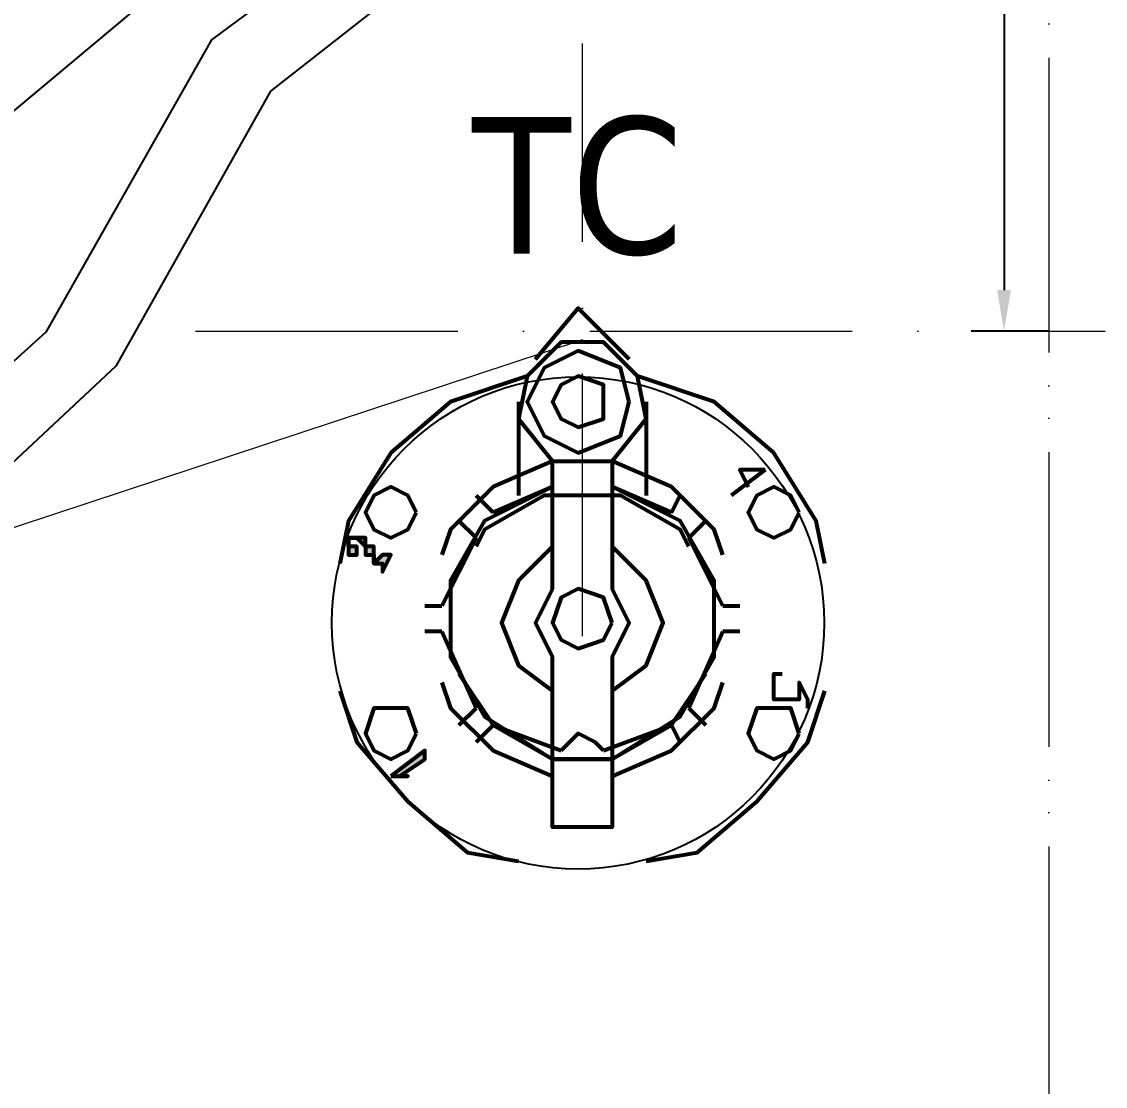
# Model space of a CAD drawing. Header units: millimetres. Extents: x 13152 to 35294, y -6229 to 14001.
# Drawn here: x 28782.1 to 28980.2, y 11522.8 to 11717.4 of the extents above; entities that cross this region are included whole.
import ezdxf

# ---------------------------------------------------------------- set-up
doc = ezdxf.new("R2010")
doc.units = ezdxf.units.MM
doc.header["$LTSCALE"] = 4
doc.linetypes.add('ACAD_ISO10W100', pattern=[18, 12, -3, 0, -3])
for name, color, linetype, lineweight in [('标注、文本', 3, 'Continuous', 25), ('粗实线', 4, 'Continuous', 53), ('铁心', 3, 'Continuous', 0)]:
    doc.layers.add(name, color=color, linetype=linetype, lineweight=lineweight)
doc.styles.add('Tahoma$001', font='tahoma.ttf', dxfattribs={"height": 2.159784})
doc.styles.add('TH_GBDIM', font='romans.shx', dxfattribs={"width": 0.8, "bigfont": 'gbcbig.shx'})
doc.dimstyles.new('TH_GBDIM1', dxfattribs={"dimscale": 3, "dimtxt": 3.5, "dimasz": 2.5, "dimexe": 2, "dimexo": 0, "dimgap": 1.5, "dimtad": 1, "dimdec": 1, "dimzin": 0, "dimdsep": 46, "dimtxsty": 'TH_GBDIM', "dimcen": 2.5, "dimclrd": 3, "dimclre": 256, "dimclrt": 2, "dimadec": 0, "dimazin": 0, "dimtfac": 0.714286, "dimtdec": 1, "dimtmove": 0, "dimatfit": 3, "dimfxl": 0, "dimtzin": 0, "dimlwd": -1, "dimlwe": -1, "dimarcsym": 0})

# ---------------------------------------------------------------- blocks, each defined once
blk = doc.blocks.new('A$C0AD52951')
at = {"layer": '粗实线'}
h = blk.add_hatch(color=256, dxfattribs=at)
h.dxf.hatch_style = 2
h.paths.add_polyline_path([(2.19, 41.7), (1.1, 41.7), (2.19, 41.7), (3.29, 40.6), (3.29, 39.5), (4.39, 39.5), (4.39, 38.4), (5.49, 38.4), (5.49, 37.31), (6.58, 39.5), (5.49, 39.5), (4.39, 38.4), (4.39, 39.5), (4.39, 40.6), (3.29, 40.6), (3.29, 41.7)])
h = blk.add_hatch(color=256, dxfattribs=at)
h.dxf.hatch_style = 2
h.paths.add_polyline_path([(1.1, 41.7), (1.1, 40.6), (1.1, 39.5), (2.19, 39.5), (2.19, 40.6), (1.1, 40.6), (1.1, 41.7), (2.19, 41.7)])
h = blk.add_hatch(color=256, dxfattribs=at)
h.dxf.hatch_style = 2
h.paths.add_polyline_path([(6.58, 10.97), (7.68, 10.97), (10.97, 13.17), (10.97, 14.26)])
for points in [[(25.24, 64.74), (30.72, 71.32), (37.31, 64.74)], [(35.11, 51.57), (39.5, 57.06), (38.4, 62.54), (34.02, 66.93), (28.53, 66.93), (24.14, 62.54), (23.04, 57.06), (27.43, 51.57)], [(24.14, 62.54), (14.26, 59.25), (6.58, 52.67), (1.1, 43.89), (0, 38.4)], [(62.54, 38.4), (61.45, 43.89), (55.96, 52.67), (48.28, 59.25), (38.4, 62.54)], [(23.04, 59.25), (23.04, 47.18)], [(39.5, 59.25), (39.5, 47.18)], [(27.43, 51.57), (19.75, 48.28), (14.26, 42.79), (13.17, 39.5)], [(27.43, 35.11), (27.43, 51.57), (35.11, 51.57), (35.11, 35.11)], [(49.38, 39.5), (48.28, 42.79), (42.79, 48.28), (35.11, 51.57)], [(54.86, 50.47), (50.47, 47.18)], [(54.86, 50.47), (51.57, 50.47), (52.67, 48.28)], [(27.43, 48.28), (18.65, 43.89), (14.26, 36.21), (14.26, 26.33), (18.65, 18.65), (27.43, 13.17), (35.11, 13.17), (35.11, 4.39), (27.43, 4.39), (27.43, 13.17)], [(35.11, 13.17), (43.89, 18.65), (48.28, 26.33), (48.28, 36.21), (43.89, 43.89), (35.11, 48.28)], [(44.99, 40.6), (43.89, 42.79), (36.21, 47.18), (26.33, 47.18), (18.65, 42.79), (17.56, 40.6)], [(27.43, 40.6), (23.04, 36.21), (20.85, 30.72), (23.04, 25.24), (27.43, 21.95)], [(35.11, 21.95), (39.5, 25.24), (41.7, 30.72), (39.5, 36.21), (35.11, 40.6)], [(27.43, 35.11), (25.24, 30.72), (27.43, 26.33)], [(35.11, 26.33), (37.31, 30.72), (35.11, 35.11)], [(35.11, 26.33), (35.11, 13.17), (27.43, 13.17), (27.43, 26.33)], [(15.36, 24.14), (19.75, 17.56), (28.53, 14.26)], [(34.02, 14.26), (42.79, 17.56), (47.18, 24.14)], [(60.35, 19.75), (60.35, 20.85), (59.25, 23.04), (59.25, 21.95), (59.25, 20.85), (58.16, 20.85), (57.06, 20.85), (55.96, 20.85), (55.96, 21.95), (55.96, 23.04), (55.96, 24.14), (57.06, 24.14)], [(13.17, 23.04), (14.26, 19.75), (19.75, 14.26), (27.43, 10.97)], [(35.11, 10.97), (42.79, 14.26), (48.28, 19.75), (49.38, 23.04)], [(0, 21.95), (2.19, 15.36), (8.78, 7.68), (16.46, 1.1), (23.04, 0)], [(39.5, 0), (46.09, 1.1), (53.77, 7.68), (60.35, 15.36), (62.54, 21.95)], [(34.02, 14.26), (32.92, 15.36), (30.72, 16.46), (29.63, 15.36), (28.53, 14.26)], [(34.02, 14.26), (32.92, 15.36), (30.72, 16.46), (29.63, 15.36), (28.53, 14.26)]]:
    blk.add_lwpolyline(points, dxfattribs=at)
for points in [[(37.31, 59.25), (36.21, 63.64), (30.72, 65.84), (26.33, 63.64), (24.14, 59.25), (26.33, 54.86), (30.72, 52.67), (36.21, 54.86)], [(34.02, 59.25), (34.02, 61.45), (30.72, 62.54), (28.53, 61.45), (27.43, 59.25), (28.53, 57.06), (30.72, 55.96), (34.02, 57.06)], [(9.88, 44.99), (8.78, 47.18), (6.58, 48.28), (4.39, 47.18), (3.29, 44.99), (4.39, 42.79), (6.58, 41.7), (8.78, 42.79)], [(59.25, 44.99), (58.16, 47.18), (55.96, 48.28), (53.77, 47.18), (52.67, 44.99), (53.77, 42.79), (55.96, 41.7), (58.16, 42.79)], [(2.19, 41.7), (1.1, 41.7), (2.19, 41.7), (3.29, 40.6), (3.29, 39.5), (4.39, 39.5), (4.39, 38.4), (5.49, 38.4), (5.49, 37.31), (6.58, 39.5), (5.49, 39.5), (4.39, 38.4), (4.39, 39.5), (4.39, 40.6), (3.29, 40.6), (3.29, 41.7)], [(1.1, 41.7), (1.1, 40.6), (1.1, 39.5), (2.19, 39.5), (2.19, 40.6), (1.1, 40.6), (1.1, 41.7), (2.19, 41.7)], [(35.11, 30.72), (34.02, 34.02), (30.72, 35.11), (28.53, 34.02), (27.43, 30.72), (28.53, 28.53), (30.72, 27.43), (34.02, 28.53)], [(9.88, 16.46), (8.78, 19.75), (6.58, 19.75), (4.39, 19.75), (3.29, 16.46), (4.39, 14.26), (6.58, 13.17), (8.78, 14.26)], [(59.25, 16.46), (58.16, 19.75), (55.96, 19.75), (53.77, 19.75), (52.67, 16.46), (53.77, 14.26), (55.96, 13.17), (58.16, 14.26)], [(6.58, 10.97), (7.68, 10.97), (10.97, 13.17), (10.97, 14.26)], [(7.68, 10.97), (8.78, 10.97)]]:
    blk.add_lwpolyline(points, close=True, dxfattribs=at)
for points in [[(27.43, 48.28), (27.43, 48.28), (19.75, 44.99), (19.75, 44.99)], [(42.79, 44.99), (42.79, 44.99), (35.11, 48.28), (35.11, 48.28)], [(17.56, 47.18), (17.56, 47.18), (19.75, 44.99), (19.75, 44.99)], [(42.79, 44.99), (42.79, 44.99), (43.89, 47.18), (43.89, 47.18)], [(17.56, 41.7), (17.56, 41.7), (15.36, 43.89), (15.36, 43.89)], [(47.18, 43.89), (47.18, 43.89), (44.99, 41.7), (44.99, 41.7)], [(17.56, 41.7), (17.56, 41.7), (13.17, 32.92), (13.17, 32.92)], [(49.38, 32.92), (49.38, 32.92), (44.99, 41.7), (44.99, 41.7)], [(10.97, 32.92), (10.97, 32.92), (13.17, 32.92), (13.17, 32.92)], [(49.38, 32.92), (49.38, 32.92), (51.57, 32.92), (51.57, 32.92)], [(13.17, 29.63), (13.17, 29.63), (10.97, 29.63), (10.97, 29.63)], [(13.17, 29.63), (13.17, 29.63), (17.56, 19.75), (17.56, 19.75)], [(44.99, 19.75), (44.99, 19.75), (49.38, 29.63), (49.38, 29.63)], [(51.57, 29.63), (51.57, 29.63), (49.38, 29.63), (49.38, 29.63)], [(15.36, 17.56), (15.36, 17.56), (17.56, 19.75), (17.56, 19.75)], [(44.99, 19.75), (44.99, 19.75), (47.18, 17.56), (47.18, 17.56)], [(19.75, 17.56), (19.75, 17.56), (17.56, 15.36), (17.56, 15.36)], [(19.75, 17.56), (19.75, 17.56), (27.43, 13.17), (27.43, 13.17)], [(35.11, 13.17), (35.11, 13.17), (42.79, 17.56), (42.79, 17.56)], [(43.89, 15.36), (43.89, 15.36), (42.79, 17.56), (42.79, 17.56)]]:
    blk.add_open_spline(points, degree=3, dxfattribs=at)
blk = doc.blocks.new('A$C104F2B00')
at = {"layer": '标注、文本'}
blk.add_circle((45, 45), 45, dxfattribs=at)
at = {"layer": '标注、文本', "xscale": 1.4175, "yscale": 1.4175, "zscale": 1.4175}
blk.add_blockref('A$C0AD52951', (1.45, 1.45), dxfattribs=at)
at = {"layer": '标注、文本', "style": 'Tahoma$001'}
blk.add_text('TC', height=25, dxfattribs=at).set_placement((25.65, 112.51))
blk = doc.blocks.new('*D258')
at = {"layer": 'Defpoints', "color": 0}
for p in [(28769.94, 11795.49), (28654.89, 11699.25), (28705.72, 11638.49)]:
    blk.add_point(p, dxfattribs=at)
at = {"layer": '标注、文本'}
for p, q in [((28769.94, 11795.49), (28824.62, 11730.13)), ((28654.89, 11699.25), (28709.57, 11633.89))]:
    blk.add_line(p, q, dxfattribs=at)
at = {"layer": '标注、文本', "color": 3}
blk.add_line((28815.02, 11729.92), (28711.47, 11643.3), dxfattribs=at)
for points in [[(28814.22, 11730.88), (28815.82, 11728.96), (28820.77, 11734.73)], [(28710.67, 11644.26), (28712.27, 11642.34), (28705.72, 11638.49)]]:
    blk.add_solid(points, dxfattribs=at)
at = {"layer": '标注、文本', "color": 2, "insert": (28756.99, 11694.09), "char_height": 10.5, "attachment_point": 5, "rotation": 39.9127, "style": 'TH_GBDIM'}
blk.add_mtext('150.0', dxfattribs=at)
blk = doc.blocks.new('*D259')
at = {"layer": 'Defpoints', "color": 0}
for p in [(28969.91, 11890.82), (28961.71, 11660.87), (28969.93, 11660.87)]:
    blk.add_point(p, dxfattribs=at)
at = {"layer": '标注、文本'}
for p, q in [((28969.91, 11890.82), (28955.7, 11890.82)), ((28969.93, 11660.87), (28955.71, 11660.87))]:
    blk.add_line(p, q, dxfattribs=at)
at = {"layer": '标注、文本', "color": 3}
blk.add_line((28961.7, 11883.32), (28961.71, 11668.37), dxfattribs=at)
for points in [[(28962.95, 11883.32), (28960.45, 11883.32), (28961.7, 11890.82)], [(28962.96, 11668.37), (28960.46, 11668.37), (28961.71, 11660.87)]]:
    blk.add_solid(points, dxfattribs=at)
at = {"layer": '标注、文本', "color": 2, "insert": (28971.45, 11775.85), "char_height": 10.5, "attachment_point": 5, "rotation": 270.0039, "style": 'TH_GBDIM'}
blk.add_mtext('230.0', dxfattribs=at)

msp = doc.modelspace()

# ---------------------------------------------------------------- linework, layer by layer
at = {"layer": '标注、文本', "color": 1, "linetype": 'ACAD_ISO10W100', "lineweight": 18}
for p, q in [((28969.93, 12209.67), (28969.93, 11376.45)), ((28969.93, 12071.34), (28969.93, 11288.69)), ((28884.61, 11605.09), (28884.61, 11713.46)), ((28813.85, 11660.87), (28980.23, 11660.87))]:
    msp.add_line(p, q, dxfattribs=at)
at = {"layer": '标注、文本'}
for p, q in [((28900.23, 11761.65), (28827.58, 11704.75)), ((28827.58, 11704.75), (28799.32, 11654.43)), ((28799.32, 11654.43), (28751.33, 11609.66))]:
    msp.add_line(p, q, dxfattribs=at)
msp.add_lwpolyline([(28893.56, 11770.97), (28816.83, 11714.14), (28786.49, 11660.7), (28740.91, 11619.39), (28723.89, 11586.69), (28708.02, 11546.7)], dxfattribs=at)
at = {"layer": '铁心', "lineweight": 13}
msp.add_lwpolyline([(28884.61, 11659.27), (28168.41, 11422.78), (28168.41, 11422.78)], dxfattribs=at)

# ---------------------------------------------------------------- block references
at = {"layer": '标注、文本', "lineweight": 13}
msp.add_blockref('A$C104F2B00', (28838.83, 11562.51), dxfattribs=at)

# ---------------------------------------------------------------- dimensions: what is measured, and where the dimension line sits
at = {"layer": '标注、文本'}
for p1, p2, distance, picture, middle in [((28969.91, 11890.82), (28969.93, 11660.87), -8.21, '*D259', (28971.45, 11775.85)), ((28769.94, 11795.49), (28654.89, 11699.25), 79.22, '*D258', (28756.99, 11694.09))]:
    dim = msp.add_aligned_dim(p1=p1, p2=p2, distance=distance, dimstyle='TH_GBDIM1', dxfattribs=at)
    dim.commit()
    dim.dimension.update_dxf_attribs({"geometry": picture, "text_midpoint": middle})

doc.saveas('drawing.dxf')
